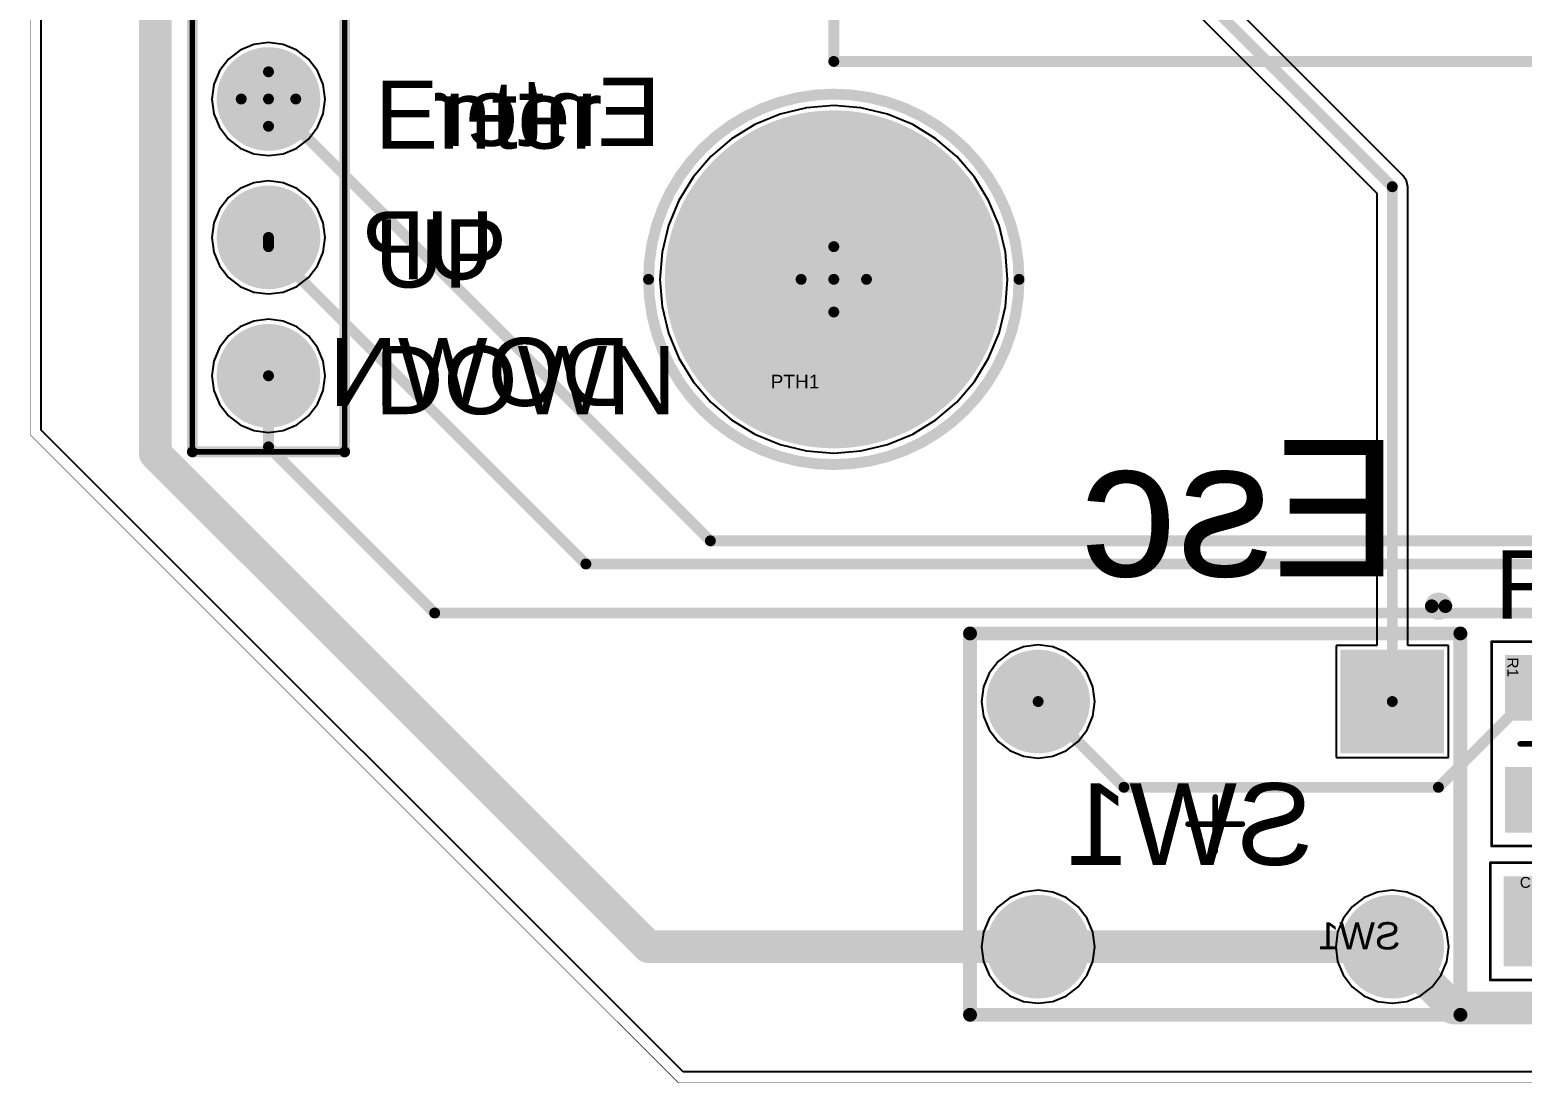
# Model space of a CAD drawing. Header units: inches. Extents: x 0 to 7.57, y 0 to 3.51.
# Drawn here: x 0.01 to 1.088, y 0.01 to 0.771 of the extents above; entities that cross this region are included whole.
import ezdxf

# ---------------------------------------------------------------- set-up
doc = ezdxf.new("R2010")
doc.units = ezdxf.units.IN
doc.header["$MEASUREMENT"] = 0
for name, color, linetype in [('Bottom Courtyard', 56, 'Continuous'), ('Bottom Overlay', 54, 'Continuous'), ('Bottom Solder', 6, 'Continuous'), ('Keep-Out Layer', 6, 'Continuous'), ('L1', 1, 'Continuous'), ('L2', 5, 'Continuous'), ('Multi-Layer', 9, 'Continuous'), ('Pad Holes', 156, 'Continuous'), ('Top Courtyard', 56, 'Continuous'), ('Top Overlay', 2, 'Continuous'), ('Top Paste', 8, 'Continuous'), ('Top Solder', 216, 'Continuous')]:
    doc.layers.add(name, color=color, linetype=linetype)
doc.styles.add('Arial', font='', dxfattribs={"height": 0.2})
doc.styles.get('Arial').set_extended_font_data('Arial')

# ---------------------------------------------------------------- blocks, each defined once
blk = doc.blocks.new('PTH_M3_M_16')
at = {"layer": 'Bottom Solder'}
h = blk.add_hatch(color=6, dxfattribs=at)
edge = h.paths.add_edge_path()
edge.add_arc((0, 0), 0.1221102, 0, 360)
at = {"layer": 'L1'}
h = blk.add_hatch(color=1, dxfattribs=at)
edge = h.paths.add_edge_path()
edge.add_arc((0, 0), 0.1181102, 0, 360)
at = {"layer": 'L2'}
h = blk.add_hatch(color=5, dxfattribs=at)
edge = h.paths.add_edge_path()
edge.add_arc((0, 0), 0.1181102, 0, 360)
at = {"layer": 'Multi-Layer'}
h = blk.add_hatch(color=9, dxfattribs=at)
edge = h.paths.add_edge_path()
edge.add_arc((0, 0), 0.1181102, 0, 360)
at = {"layer": 'Pad Holes'}
h = blk.add_hatch(color=7, dxfattribs=at)
edge = h.paths.add_edge_path()
edge.add_arc((0, 0), 0.0708661, 0, 360)
at = {"layer": 'Top Solder'}
h = blk.add_hatch(color=216, dxfattribs=at)
edge = h.paths.add_edge_path()
edge.add_arc((0, 0), 0.1221102, 0, 360)
at = {"layer": 'Bottom Overlay'}
for points in [[(0.1338583, 0, 0.007874, 0.007874, 1), (-0.1338583, 0, 0.007874, 0.007874, 1)], [(-0.1358268, 0, 0.003937, 0.003937, 1), (-0.1318898, 0, 0.003937, 0.003937, 1)], [(0.1318898, 0, 0.003937, 0.003937, 1), (0.1358268, 0, 0.003937, 0.003937, 1)]]:
    blk.add_lwpolyline(points, format="xyseb", close=True, dxfattribs=at)
at = {"layer": 'Top Courtyard'}
for points in [[(0.1338583, 0, 0.007874, 0.007874, 1), (-0.1338583, 0, 0.007874, 0.007874, 1)], [(-0.0019685, 0.023622, 0.003937, 0.003937, 1), (0.0019685, 0.023622, 0.003937, 0.003937, 1)], [(-0.1358268, 0, 0.003937, 0.003937, 1), (-0.1318898, 0, 0.003937, 0.003937, 1)], [(-0.0255905, 0, 0.003937, 0.003937, 1), (-0.0216535, 0, 0.003937, 0.003937, 1)], [(-0.0019685, 0, 0.003937, 0.003937, 1), (0.0019685, 0, 0.003937, 0.003937, 1)], [(-0.0019685, 0, 0.003937, 0.003937, 1), (0.0019685, 0, 0.003937, 0.003937, 1)], [(-0.0019685, 0, 0.003937, 0.003937, 1), (0.0019685, 0, 0.003937, 0.003937, 1)], [(-0.0019685, 0, 0.003937, 0.003937, 1), (0.0019685, 0, 0.003937, 0.003937, 1)], [(0.0216535, 0, 0.003937, 0.003937, 1), (0.0255905, 0, 0.003937, 0.003937, 1)], [(0.1318898, 0, 0.003937, 0.003937, 1), (0.1358268, 0, 0.003937, 0.003937, 1)], [(-0.0019685, -0.023622, 0.003937, 0.003937, 1), (0.0019685, -0.023622, 0.003937, 0.003937, 1)]]:
    blk.add_lwpolyline(points, format="xyseb", close=True, dxfattribs=at)
for points in [[(0, 0, 0.007874, 0.007874, 0), (0, 0.023622, 0.007874, 0.007874, 0)], [(-0.023622, 0, 0.007874, 0.007874, 0), (0, 0, 0.007874, 0.007874, 0)], [(0, 0, 0.007874, 0.007874, 0), (0.023622, 0, 0.007874, 0.007874, 0)], [(0, -0.023622, 0.007874, 0.007874, 0), (0, 0, 0.007874, 0.007874, 0)]]:
    blk.add_lwpolyline(points, format="xyseb", dxfattribs=at)
at = {"layer": 'Top Overlay'}
for points in [[(0.1338583, 0, 0.007874, 0.007874, 1), (-0.1338583, 0, 0.007874, 0.007874, 1)], [(-0.1358268, 0, 0.003937, 0.003937, 1), (-0.1318898, 0, 0.003937, 0.003937, 1)], [(0.1318898, 0, 0.003937, 0.003937, 1), (0.1358268, 0, 0.003937, 0.003937, 1)]]:
    blk.add_lwpolyline(points, format="xyseb", close=True, dxfattribs=at)
at = {"layer": 'Top Courtyard', "style": 'Arial'}
blk.add_text('PTH1', height=0.0098425, dxfattribs=at).set_placement((-0.0455867, -0.0788134))
blk = doc.blocks.new('TC_1102_B_A_B_B_20')
at = {"layer": 'Bottom Solder'}
h = blk.add_hatch(color=6, dxfattribs=at)
edge = h.paths.add_edge_path()
edge.add_arc((-0.1279528, 0.0885827), 0.0374645, 0, 360)
h = blk.add_hatch(color=6, dxfattribs=at)
edge = h.paths.add_edge_path()
edge.add_arc((0.1279528, 0.0885827), 0.0374645, 0, 360)
blk.add_hatch(color=6, dxfattribs=at).paths.add_polyline_path([(-0.16541735, -0.05111815), (-0.09048825, -0.05111815), (-0.09048825, -0.12604725), (-0.16541735, -0.12604725)])
h = blk.add_hatch(color=6, dxfattribs=at)
edge = h.paths.add_edge_path()
edge.add_arc((0.1279528, -0.0885827), 0.0374645, 0, 360)
at = {"layer": 'L1'}
h = blk.add_hatch(color=1, dxfattribs=at)
edge = h.paths.add_edge_path()
edge.add_arc((-0.1279528, 0.0885827), 0.0334645, 0, 360)
h = blk.add_hatch(color=1, dxfattribs=at)
edge = h.paths.add_edge_path()
edge.add_arc((0.1279528, 0.0885827), 0.0334645, 0, 360)
blk.add_hatch(color=1, dxfattribs=at).paths.add_polyline_path([(-0.16141735, -0.05511815), (-0.09448825, -0.05511815), (-0.09448825, -0.12204725), (-0.16141735, -0.12204725)])
h = blk.add_hatch(color=1, dxfattribs=at)
edge = h.paths.add_edge_path()
edge.add_arc((0.1279528, -0.0885827), 0.0334645, 0, 360)
at = {"layer": 'L2'}
h = blk.add_hatch(color=5, dxfattribs=at)
edge = h.paths.add_edge_path()
edge.add_arc((-0.1279528, 0.0885827), 0.0334645, 0, 360)
h = blk.add_hatch(color=5, dxfattribs=at)
edge = h.paths.add_edge_path()
edge.add_arc((0.1279528, 0.0885827), 0.0334645, 0, 360)
blk.add_hatch(color=5, dxfattribs=at).paths.add_polyline_path([(-0.16141735, -0.05511815), (-0.09448825, -0.05511815), (-0.09448825, -0.12204725), (-0.16141735, -0.12204725)])
h = blk.add_hatch(color=5, dxfattribs=at)
edge = h.paths.add_edge_path()
edge.add_arc((0.1279528, -0.0885827), 0.0334645, 0, 360)
at = {"layer": 'Multi-Layer'}
h = blk.add_hatch(color=9, dxfattribs=at)
edge = h.paths.add_edge_path()
edge.add_arc((-0.1279528, 0.0885827), 0.0334645, 0, 360)
h = blk.add_hatch(color=9, dxfattribs=at)
edge = h.paths.add_edge_path()
edge.add_arc((0.1279528, 0.0885827), 0.0334645, 0, 360)
blk.add_hatch(color=9, dxfattribs=at).paths.add_polyline_path([(-0.16141735, -0.05511815), (-0.09448825, -0.05511815), (-0.09448825, -0.12204725), (-0.16141735, -0.12204725)])
h = blk.add_hatch(color=9, dxfattribs=at)
edge = h.paths.add_edge_path()
edge.add_arc((0.1279528, -0.0885827), 0.0334645, 0, 360)
at = {"layer": 'Pad Holes'}
h = blk.add_hatch(color=7, dxfattribs=at)
edge = h.paths.add_edge_path()
edge.add_arc((-0.1279528, 0.0885827), 0.019685, 0, 360)
h = blk.add_hatch(color=7, dxfattribs=at)
edge = h.paths.add_edge_path()
edge.add_arc((0.1279528, 0.0885827), 0.019685, 0, 360)
h = blk.add_hatch(color=7, dxfattribs=at)
edge = h.paths.add_edge_path()
edge.add_arc((-0.1279528, -0.0885827), 0.019685, 0, 360)
h = blk.add_hatch(color=7, dxfattribs=at)
edge = h.paths.add_edge_path()
edge.add_arc((0.1279528, -0.0885827), 0.019685, 0, 360)
at = {"layer": 'Top Solder'}
h = blk.add_hatch(color=216, dxfattribs=at)
edge = h.paths.add_edge_path()
edge.add_arc((-0.1279528, 0.0885827), 0.0374645, 0, 360)
h = blk.add_hatch(color=216, dxfattribs=at)
edge = h.paths.add_edge_path()
edge.add_arc((0.1279528, 0.0885827), 0.0374645, 0, 360)
blk.add_hatch(color=216, dxfattribs=at).paths.add_polyline_path([(-0.16541735, -0.05111815), (-0.09048825, -0.05111815), (-0.09048825, -0.12604725), (-0.16541735, -0.12604725)])
h = blk.add_hatch(color=216, dxfattribs=at)
edge = h.paths.add_edge_path()
edge.add_arc((0.1279528, -0.0885827), 0.0374645, 0, 360)
at = {"layer": 'Bottom Courtyard'}
for points in [[(-0.1771654, 0.1377953, 0.01, 0.01, 0), (-0.1771654, -0.1377953, 0.01, 0.01, 0)], [(0.1771654, 0.1377953, 0.01, 0.01, 0), (-0.1771654, 0.1377953, 0.01, 0.01, 0)], [(0.1771654, 0.1377953, 0.01, 0.01, 0), (0.1771654, -0.1377953, 0.01, 0.01, 0)], [(0, 0.0196851, 0.003937, 0.003937, 0), (0, -0.019685, 0.003937, 0.003937, 0)], [(0.019685, 0, 0.003937, 0.003937, 0), (-0.0196851, 0, 0.003937, 0.003937, 0)], [(0.1771654, -0.1377953, 0.01, 0.01, 0), (-0.1771654, -0.1377953, 0.01, 0.01, 0)]]:
    blk.add_lwpolyline(points, format="xyseb", dxfattribs=at)
for points in [[(-0.1796654, 0.1377953, 0.005, 0.005, 1), (-0.1746654, 0.1377953, 0.005, 0.005, 1)], [(-0.1796654, 0.1377953, 0.005, 0.005, 1), (-0.1746654, 0.1377953, 0.005, 0.005, 1)], [(0.1746654, 0.1377953, 0.005, 0.005, 1), (0.1796654, 0.1377953, 0.005, 0.005, 1)], [(0.1746654, 0.1377953, 0.005, 0.005, 1), (0.1796654, 0.1377953, 0.005, 0.005, 1)], [(-0.0009842, 0.0196851, 0.0019685, 0.0019685, 1), (0.0009842, 0.0196851, 0.0019685, 0.0019685, 1)], [(-0.0206693, 0, 0.0019685, 0.0019685, 1), (-0.0187009, 0, 0.0019685, 0.0019685, 1)], [(0.0187008, 0, 0.0019685, 0.0019685, 1), (0.0206692, 0, 0.0019685, 0.0019685, 1)], [(-0.0009842, -0.019685, 0.0019685, 0.0019685, 1), (0.0009842, -0.019685, 0.0019685, 0.0019685, 1)], [(-0.1796654, -0.1377953, 0.005, 0.005, 1), (-0.1746654, -0.1377953, 0.005, 0.005, 1)], [(-0.1796654, -0.1377953, 0.005, 0.005, 1), (-0.1746654, -0.1377953, 0.005, 0.005, 1)], [(0.1746654, -0.1377953, 0.005, 0.005, 1), (0.1796654, -0.1377953, 0.005, 0.005, 1)], [(0.1746654, -0.1377953, 0.005, 0.005, 1), (0.1796654, -0.1377953, 0.005, 0.005, 1)]]:
    blk.add_lwpolyline(points, format="xyseb", close=True, dxfattribs=at)
at = {"layer": 'Bottom Overlay'}
for points in [[(0.1771654, 0.1377953, 0.01, 0.01, 0), (-0.1771654, 0.1377953, 0.01, 0.01, 0)], [(-0.1771654, 0.1377953, 0.01, 0.01, 0), (-0.1771654, -0.1377953, 0.01, 0.01, 0)], [(0.1771654, 0.1377953, 0.01, 0.01, 0), (0.1771654, -0.1377953, 0.01, 0.01, 0)], [(0.1771654, -0.1377953, 0.01, 0.01, 0), (-0.1771654, -0.1377953, 0.01, 0.01, 0)]]:
    blk.add_lwpolyline(points, format="xyseb", dxfattribs=at)
for points in [[(-0.1796654, 0.1377953, 0.005, 0.005, 1), (-0.1746654, 0.1377953, 0.005, 0.005, 1)], [(-0.1796654, 0.1377953, 0.005, 0.005, 1), (-0.1746654, 0.1377953, 0.005, 0.005, 1)], [(0.1746654, 0.1377953, 0.005, 0.005, 1), (0.1796654, 0.1377953, 0.005, 0.005, 1)], [(0.1746654, 0.1377953, 0.005, 0.005, 1), (0.1796654, 0.1377953, 0.005, 0.005, 1)], [(-0.1796654, -0.1377953, 0.005, 0.005, 1), (-0.1746654, -0.1377953, 0.005, 0.005, 1)], [(-0.1796654, -0.1377953, 0.005, 0.005, 1), (-0.1746654, -0.1377953, 0.005, 0.005, 1)], [(0.1746654, -0.1377953, 0.005, 0.005, 1), (0.1796654, -0.1377953, 0.005, 0.005, 1)], [(0.1746654, -0.1377953, 0.005, 0.005, 1), (0.1796654, -0.1377953, 0.005, 0.005, 1)], [(-0.156496, -0.1574803, 0.0098425, 0.0098425, 1), (-0.1663386, -0.1574803, 0.0098425, 0.0098425, 1)], [(-0.1687992, -0.1574803, 0.0049212, 0.0049212, 1), (-0.163878, -0.1574803, 0.0049212, 0.0049212, 1)], [(-0.1589566, -0.1574803, 0.0049212, 0.0049212, 1), (-0.1540354, -0.1574803, 0.0049212, 0.0049212, 1)]]:
    blk.add_lwpolyline(points, format="xyseb", close=True, dxfattribs=at)
at = {"layer": 'Bottom Courtyard', "style": 'Arial', "text_generation_flag": 2}
blk.add_text('SW1', height=0.019685, rotation=180, dxfattribs=at).set_placement((-0.1338583, 0.0905512))
blk = doc.blocks.new('RES_SM0805_YAGEORC_N_40')
at = {"layer": 'L1'}
for points in [[(-0.06011815, -0.02657480000000001), (-0.06011815, 0.0265748), (-0.02074805000000001, 0.02657480000000001), (-0.02074804999999999, -0.0265748)], [(0.02074795, -0.02657480000000001), (0.02074794999999999, 0.0265748), (0.06011805, 0.02657480000000001), (0.06011805, -0.0265748)]]:
    blk.add_hatch(color=1, dxfattribs=at).paths.add_polyline_path(points)
at = {"layer": 'Top Paste'}
for points in [[(-0.06011815, -0.02657480000000001), (-0.06011815, 0.0265748), (-0.02074805000000001, 0.02657480000000001), (-0.02074804999999999, -0.0265748)], [(0.02074795, -0.02657480000000001), (0.02074794999999999, 0.0265748), (0.06011805, 0.02657480000000001), (0.06011805, -0.0265748)]]:
    blk.add_hatch(color=8, dxfattribs=at).paths.add_polyline_path(points)
at = {"layer": 'Top Solder'}
for points in [[(-0.06411815, -0.03057480000000001), (-0.06411815, 0.0305748), (-0.01674805000000001, 0.03057480000000001), (-0.01674804999999999, -0.0305748)], [(0.01674795, -0.03057480000000001), (0.01674794999999999, 0.0305748), (0.06411805, 0.03057480000000001), (0.06411805, -0.0305748)]]:
    blk.add_hatch(color=216, dxfattribs=at).paths.add_polyline_path(points)
at = {"layer": 'Top Courtyard'}
for points in [[(-0.0738189, -0.0403543, 0.0019685, 0.0019685, 0), (-0.0738189, 0.0403543, 0.0019685, 0.0019685, 0)], [(0.0738189, 0.0403543, 0.0019685, 0.0019685, 0), (-0.0738189, 0.0403543, 0.0019685, 0.0019685, 0)], [(0.0738189, -0.0403543, 0.0019685, 0.0019685, 0), (0.0738189, 0.0403543, 0.0019685, 0.0019685, 0)], [(0, -0.019685, 0.003937, 0.003937, 0), (0, 0.019685, 0.003937, 0.003937, 0)], [(0.019685, 0, 0.003937, 0.003937, 0), (-0.0196851, 0, 0.003937, 0.003937, 0)], [(0.0738189, -0.0403543, 0.0019685, 0.0019685, 0), (-0.0738189, -0.0403543, 0.0019685, 0.0019685, 0)]]:
    blk.add_lwpolyline(points, format="xyseb", dxfattribs=at)
for points in [[(-0.074311, 0.0403543, 0.0009842, 0.0009842, 1), (-0.0733268, 0.0403543, 0.0009842, 0.0009842, 1)], [(-0.074311, 0.0403543, 0.0009842, 0.0009842, 1), (-0.0733268, 0.0403543, 0.0009842, 0.0009842, 1)], [(0.0733268, 0.0403543, 0.0009842, 0.0009842, 1), (0.074311, 0.0403543, 0.0009842, 0.0009842, 1)], [(0.0733268, 0.0403543, 0.0009842, 0.0009842, 1), (0.074311, 0.0403543, 0.0009842, 0.0009842, 1)], [(-0.0009842, 0.019685, 0.0019685, 0.0019685, 1), (0.0009842, 0.019685, 0.0019685, 0.0019685, 1)], [(-0.0206693, 0, 0.0019685, 0.0019685, 1), (-0.0187009, 0, 0.0019685, 0.0019685, 1)], [(0.0187008, 0, 0.0019685, 0.0019685, 1), (0.0206692, 0, 0.0019685, 0.0019685, 1)], [(-0.0009842, -0.019685, 0.0019685, 0.0019685, 1), (0.0009842, -0.019685, 0.0019685, 0.0019685, 1)], [(-0.074311, -0.0403543, 0.0009842, 0.0009842, 1), (-0.0733268, -0.0403543, 0.0009842, 0.0009842, 1)], [(-0.074311, -0.0403543, 0.0009842, 0.0009842, 1), (-0.0733268, -0.0403543, 0.0009842, 0.0009842, 1)], [(0.0733268, -0.0403543, 0.0009842, 0.0009842, 1), (0.074311, -0.0403543, 0.0009842, 0.0009842, 1)], [(0.0733268, -0.0403543, 0.0009842, 0.0009842, 1), (0.074311, -0.0403543, 0.0009842, 0.0009842, 1)]]:
    blk.add_lwpolyline(points, format="xyseb", close=True, dxfattribs=at)
at = {"layer": 'Top Overlay'}
for points in [[(-0.0738189, -0.0403543, 0.0019685, 0.0019685, 0), (-0.0738189, 0.0403543, 0.0019685, 0.0019685, 0)], [(0.0738189, 0.0403543, 0.0019685, 0.0019685, 0), (-0.0738189, 0.0403543, 0.0019685, 0.0019685, 0)], [(0.0738189, -0.0403543, 0.0019685, 0.0019685, 0), (0.0738189, 0.0403543, 0.0019685, 0.0019685, 0)], [(0.0738189, -0.0403543, 0.0019685, 0.0019685, 0), (-0.0738189, -0.0403543, 0.0019685, 0.0019685, 0)]]:
    blk.add_lwpolyline(points, format="xyseb", dxfattribs=at)
for points in [[(-0.074311, 0.0403543, 0.0009842, 0.0009842, 1), (-0.0733268, 0.0403543, 0.0009842, 0.0009842, 1)], [(-0.074311, 0.0403543, 0.0009842, 0.0009842, 1), (-0.0733268, 0.0403543, 0.0009842, 0.0009842, 1)], [(0.0733268, 0.0403543, 0.0009842, 0.0009842, 1), (0.074311, 0.0403543, 0.0009842, 0.0009842, 1)], [(0.0733268, 0.0403543, 0.0009842, 0.0009842, 1), (0.074311, 0.0403543, 0.0009842, 0.0009842, 1)], [(-0.074311, -0.0403543, 0.0009842, 0.0009842, 1), (-0.0733268, -0.0403543, 0.0009842, 0.0009842, 1)], [(-0.074311, -0.0403543, 0.0009842, 0.0009842, 1), (-0.0733268, -0.0403543, 0.0009842, 0.0009842, 1)], [(0.0733268, -0.0403543, 0.0009842, 0.0009842, 1), (0.074311, -0.0403543, 0.0009842, 0.0009842, 1)], [(0.0733268, -0.0403543, 0.0009842, 0.0009842, 1), (0.074311, -0.0403543, 0.0009842, 0.0009842, 1)]]:
    blk.add_lwpolyline(points, format="xyseb", close=True, dxfattribs=at)
at = {"layer": 'Top Courtyard', "style": 'Arial'}
blk.add_text('R1', height=0.007874, dxfattribs=at).set_placement((-0.0624012, -0.0289366))
blk = doc.blocks.new('FMC_160LCD_V2_B_46')
at = {"layer": 'Bottom Courtyard'}
for points in [[(1.2992126, 0.9055118, 0.007874, 0.007874, 0), (-1.2992126, 0.9055118, 0.007874, 0.007874, 0)], [(1.2992126, 0.9055118, 0.007874, 0.007874, 0), (1.2992126, -0.8267717, 0.007874, 0.007874, 0)]]:
    blk.add_lwpolyline(points, format="xyseb", dxfattribs=at)
blk.add_lwpolyline([(1.2972441, 0.9055118, 0.003937, 0.003937, 1), (1.3011811, 0.9055118, 0.003937, 0.003937, 1)], format="xyseb", close=True, dxfattribs=at)
blk.add_lwpolyline([(1.2972441, 0.9055118, 0.003937, 0.003937, 1), (1.3011811, 0.9055118, 0.003937, 0.003937, 1)], format="xyseb", close=True, dxfattribs=at)
blk = doc.blocks.new('HEADER_PIN_1X5_53')
at = {"layer": 'Bottom Solder'}
blk.add_hatch(color=6, dxfattribs=at).paths.add_polyline_path([(-0.23746455, 0.03746455), (-0.16253545, 0.03746455), (-0.16253545, -0.03746455), (-0.23746455, -0.03746455)])
h = blk.add_hatch(color=6, dxfattribs=at)
edge = h.paths.add_edge_path()
edge.add_arc((-0.1, 0), 0.0374645, 0, 360)
h = blk.add_hatch(color=6, dxfattribs=at)
edge = h.paths.add_edge_path()
edge.add_arc((0, 0), 0.0374645, 0, 360)
h = blk.add_hatch(color=6, dxfattribs=at)
edge = h.paths.add_edge_path()
edge.add_arc((0.1, 0), 0.0374645, 0, 360)
h = blk.add_hatch(color=6, dxfattribs=at)
edge = h.paths.add_edge_path()
edge.add_arc((0.2, 0), 0.0374645, 0, 360)
at = {"layer": 'L1'}
blk.add_hatch(color=1, dxfattribs=at).paths.add_polyline_path([(-0.23346455, 0.03346455), (-0.16653545, 0.03346455), (-0.16653545, -0.03346455), (-0.23346455, -0.03346455)])
h = blk.add_hatch(color=1, dxfattribs=at)
edge = h.paths.add_edge_path()
edge.add_arc((-0.1, 0), 0.0334645, 0, 360)
h = blk.add_hatch(color=1, dxfattribs=at)
edge = h.paths.add_edge_path()
edge.add_arc((0, 0), 0.0334645, 0, 360)
h = blk.add_hatch(color=1, dxfattribs=at)
edge = h.paths.add_edge_path()
edge.add_arc((0.1, 0), 0.0334645, 0, 360)
h = blk.add_hatch(color=1, dxfattribs=at)
edge = h.paths.add_edge_path()
edge.add_arc((0.2, 0), 0.0334645, 0, 360)
at = {"layer": 'L2'}
blk.add_hatch(color=5, dxfattribs=at).paths.add_polyline_path([(-0.23346455, 0.03346455), (-0.16653545, 0.03346455), (-0.16653545, -0.03346455), (-0.23346455, -0.03346455)])
h = blk.add_hatch(color=5, dxfattribs=at)
edge = h.paths.add_edge_path()
edge.add_arc((-0.1, 0), 0.0334645, 0, 360)
h = blk.add_hatch(color=5, dxfattribs=at)
edge = h.paths.add_edge_path()
edge.add_arc((0, 0), 0.0334645, 0, 360)
h = blk.add_hatch(color=5, dxfattribs=at)
edge = h.paths.add_edge_path()
edge.add_arc((0.1, 0), 0.0334645, 0, 360)
h = blk.add_hatch(color=5, dxfattribs=at)
edge = h.paths.add_edge_path()
edge.add_arc((0.2, 0), 0.0334645, 0, 360)
at = {"layer": 'Multi-Layer'}
blk.add_hatch(color=9, dxfattribs=at).paths.add_polyline_path([(-0.23346455, 0.03346455), (-0.16653545, 0.03346455), (-0.16653545, -0.03346455), (-0.23346455, -0.03346455)])
h = blk.add_hatch(color=9, dxfattribs=at)
edge = h.paths.add_edge_path()
edge.add_arc((-0.1, 0), 0.0334645, 0, 360)
h = blk.add_hatch(color=9, dxfattribs=at)
edge = h.paths.add_edge_path()
edge.add_arc((0, 0), 0.0334645, 0, 360)
h = blk.add_hatch(color=9, dxfattribs=at)
edge = h.paths.add_edge_path()
edge.add_arc((0.1, 0), 0.0334645, 0, 360)
h = blk.add_hatch(color=9, dxfattribs=at)
edge = h.paths.add_edge_path()
edge.add_arc((0.2, 0), 0.0334645, 0, 360)
at = {"layer": 'Pad Holes'}
h = blk.add_hatch(color=7, dxfattribs=at)
edge = h.paths.add_edge_path()
edge.add_arc((-0.2, 0), 0.0200787, 0, 360)
h = blk.add_hatch(color=7, dxfattribs=at)
edge = h.paths.add_edge_path()
edge.add_arc((-0.1, 0), 0.0200787, 0, 360)
h = blk.add_hatch(color=7, dxfattribs=at)
edge = h.paths.add_edge_path()
edge.add_arc((0, 0), 0.0200787, 0, 360)
h = blk.add_hatch(color=7, dxfattribs=at)
edge = h.paths.add_edge_path()
edge.add_arc((0.1, 0), 0.0200787, 0, 360)
h = blk.add_hatch(color=7, dxfattribs=at)
edge = h.paths.add_edge_path()
edge.add_arc((0.2, 0), 0.0200787, 0, 360)
at = {"layer": 'Top Solder'}
blk.add_hatch(color=216, dxfattribs=at).paths.add_polyline_path([(-0.23746455, 0.03746455), (-0.16253545, 0.03746455), (-0.16253545, -0.03746455), (-0.23746455, -0.03746455)])
h = blk.add_hatch(color=216, dxfattribs=at)
edge = h.paths.add_edge_path()
edge.add_arc((-0.1, 0), 0.0374645, 0, 360)
h = blk.add_hatch(color=216, dxfattribs=at)
edge = h.paths.add_edge_path()
edge.add_arc((0, 0), 0.0374645, 0, 360)
h = blk.add_hatch(color=216, dxfattribs=at)
edge = h.paths.add_edge_path()
edge.add_arc((0.1, 0), 0.0374645, 0, 360)
h = blk.add_hatch(color=216, dxfattribs=at)
edge = h.paths.add_edge_path()
edge.add_arc((0.2, 0), 0.0374645, 0, 360)
at = {"layer": 'Top Courtyard'}
for points in [[(0.255, 0.055, 0.003937, 0.003937, 0), (-0.255, 0.055, 0.003937, 0.003937, 0)], [(-0.255, -0.055, 0.003937, 0.003937, 0), (-0.255, 0.055, 0.003937, 0.003937, 0)], [(0.255, -0.055, 0.003937, 0.003937, 0), (0.255, 0.055, 0.003937, 0.003937, 0)], [(0, -0.019685, 0.007874, 0.007874, 0), (0, 0.019685, 0.007874, 0.007874, 0)], [(0.019685, 0, 0.007874, 0.007874, 0), (-0.019685, 0, 0.007874, 0.007874, 0)], [(0.255, -0.055, 0.003937, 0.003937, 0), (-0.255, -0.055, 0.003937, 0.003937, 0)]]:
    blk.add_lwpolyline(points, format="xyseb", dxfattribs=at)
for points in [[(-0.2559842, 0.055, 0.0019685, 0.0019685, 1), (-0.2540158, 0.055, 0.0019685, 0.0019685, 1)], [(-0.2559842, 0.055, 0.0019685, 0.0019685, 1), (-0.2540158, 0.055, 0.0019685, 0.0019685, 1)], [(0.2540158, 0.055, 0.0019685, 0.0019685, 1), (0.2559842, 0.055, 0.0019685, 0.0019685, 1)], [(0.2540158, 0.055, 0.0019685, 0.0019685, 1), (0.2559842, 0.055, 0.0019685, 0.0019685, 1)], [(-0.0019685, 0.019685, 0.003937, 0.003937, 1), (0.0019685, 0.019685, 0.003937, 0.003937, 1)], [(-0.0216535, 0, 0.003937, 0.003937, 1), (-0.0177165, 0, 0.003937, 0.003937, 1)], [(0.0177165, 0, 0.003937, 0.003937, 1), (0.0216535, 0, 0.003937, 0.003937, 1)], [(-0.0019685, -0.019685, 0.003937, 0.003937, 1), (0.0019685, -0.019685, 0.003937, 0.003937, 1)], [(-0.2559842, -0.055, 0.0019685, 0.0019685, 1), (-0.2540158, -0.055, 0.0019685, 0.0019685, 1)], [(-0.2559842, -0.055, 0.0019685, 0.0019685, 1), (-0.2540158, -0.055, 0.0019685, 0.0019685, 1)], [(0.2540158, -0.055, 0.0019685, 0.0019685, 1), (0.2559842, -0.055, 0.0019685, 0.0019685, 1)], [(0.2540158, -0.055, 0.0019685, 0.0019685, 1), (0.2559842, -0.055, 0.0019685, 0.0019685, 1)]]:
    blk.add_lwpolyline(points, format="xyseb", close=True, dxfattribs=at)
at = {"layer": 'Top Overlay'}
for points in [[(0.255, 0.055, 0.007874, 0.007874, 0), (-0.255, 0.055, 0.007874, 0.007874, 0)], [(-0.255, -0.055, 0.007874, 0.007874, 0), (-0.255, 0.055, 0.007874, 0.007874, 0)], [(0.255, -0.055, 0.007874, 0.007874, 0), (0.255, 0.055, 0.007874, 0.007874, 0)], [(0.255, -0.055, 0.007874, 0.007874, 0), (-0.255, -0.055, 0.007874, 0.007874, 0)]]:
    blk.add_lwpolyline(points, format="xyseb", dxfattribs=at)
for points in [[(-0.2569685, 0.055, 0.003937, 0.003937, 1), (-0.2530315, 0.055, 0.003937, 0.003937, 1)], [(-0.2569685, 0.055, 0.003937, 0.003937, 1), (-0.2530315, 0.055, 0.003937, 0.003937, 1)], [(0.2530315, 0.055, 0.003937, 0.003937, 1), (0.2569685, 0.055, 0.003937, 0.003937, 1)], [(0.2530315, 0.055, 0.003937, 0.003937, 1), (0.2569685, 0.055, 0.003937, 0.003937, 1)], [(-0.2569685, -0.055, 0.003937, 0.003937, 1), (-0.2530315, -0.055, 0.003937, 0.003937, 1)], [(-0.2569685, -0.055, 0.003937, 0.003937, 1), (-0.2530315, -0.055, 0.003937, 0.003937, 1)], [(0.2530315, -0.055, 0.003937, 0.003937, 1), (0.2569685, -0.055, 0.003937, 0.003937, 1)], [(0.2530315, -0.055, 0.003937, 0.003937, 1), (0.2569685, -0.055, 0.003937, 0.003937, 1)]]:
    blk.add_lwpolyline(points, format="xyseb", close=True, dxfattribs=at)
at = {"layer": 'Top Courtyard', "style": 'Arial'}
blk.add_text('CN1', height=0.0393701, dxfattribs=at).set_placement((-0.2185039, -0.0374016))
blk = doc.blocks.new('CAP_SM0805_YAGEOCC2_N_72')
at = {"layer": 'L1'}
for points in [[(-0.06208665, -0.02854330000000001), (-0.06208665, 0.02854329999999999), (-0.01090555000000001, 0.02854330000000001), (-0.01090554999999999, -0.02854329999999999)], [(0.01090545000000001, -0.02854330000000001), (0.01090544999999999, 0.02854329999999999), (0.06208655, 0.02854330000000001), (0.06208655, -0.02854329999999999)]]:
    blk.add_hatch(color=1, dxfattribs=at).paths.add_polyline_path(points)
at = {"layer": 'Top Paste'}
for points in [[(-0.06208665, -0.02854330000000001), (-0.06208665, 0.02854329999999999), (-0.01090555000000001, 0.02854330000000001), (-0.01090554999999999, -0.02854329999999999)], [(0.01090545000000001, -0.02854330000000001), (0.01090544999999999, 0.02854329999999999), (0.06208655, 0.02854330000000001), (0.06208655, -0.02854329999999999)]]:
    blk.add_hatch(color=8, dxfattribs=at).paths.add_polyline_path(points)
at = {"layer": 'Top Solder'}
for points in [[(-0.06608665, -0.0325433), (-0.06608665, 0.0325433), (-0.006905550000000006, 0.0325433), (-0.006905549999999994, -0.0325433)], [(0.006905450000000006, -0.0325433), (0.006905449999999994, 0.0325433), (0.06608655, 0.0325433), (0.06608655, -0.0325433)]]:
    blk.add_hatch(color=216, dxfattribs=at).paths.add_polyline_path(points)
at = {"layer": 'Top Courtyard'}
for points in [[(-0.0757874, 0.0423228, 0.0019685, 0.0019685, 0), (0.0757874, 0.0423228, 0.0019685, 0.0019685, 0)], [(-0.0757874, -0.0423228, 0.0019685, 0.0019685, 0), (-0.0757874, 0.0423228, 0.0019685, 0.0019685, 0)], [(0.0757874, -0.0423228, 0.0019685, 0.0019685, 0), (0.0757874, 0.0423228, 0.0019685, 0.0019685, 0)], [(0, -0.019685, 0.003937, 0.003937, 0), (0, 0.019685, 0.003937, 0.003937, 0)], [(-0.0196851, 0, 0.003937, 0.003937, 0), (0.019685, 0, 0.003937, 0.003937, 0)], [(-0.0757874, -0.0423228, 0.0019685, 0.0019685, 0), (0.0757874, -0.0423228, 0.0019685, 0.0019685, 0)]]:
    blk.add_lwpolyline(points, format="xyseb", dxfattribs=at)
for points in [[(-0.0762795, 0.0423228, 0.0009842, 0.0009842, 1), (-0.0752953, 0.0423228, 0.0009842, 0.0009842, 1)], [(-0.0762795, 0.0423228, 0.0009842, 0.0009842, 1), (-0.0752953, 0.0423228, 0.0009842, 0.0009842, 1)], [(0.0752953, 0.0423228, 0.0009842, 0.0009842, 1), (0.0762795, 0.0423228, 0.0009842, 0.0009842, 1)], [(0.0752953, 0.0423228, 0.0009842, 0.0009842, 1), (0.0762795, 0.0423228, 0.0009842, 0.0009842, 1)], [(-0.0009842, 0.019685, 0.0019685, 0.0019685, 1), (0.0009842, 0.019685, 0.0019685, 0.0019685, 1)], [(-0.0206693, 0, 0.0019685, 0.0019685, 1), (-0.0187009, 0, 0.0019685, 0.0019685, 1)], [(0.0187008, 0, 0.0019685, 0.0019685, 1), (0.0206692, 0, 0.0019685, 0.0019685, 1)], [(-0.0009842, -0.019685, 0.0019685, 0.0019685, 1), (0.0009842, -0.019685, 0.0019685, 0.0019685, 1)], [(-0.0762795, -0.0423228, 0.0009842, 0.0009842, 1), (-0.0752953, -0.0423228, 0.0009842, 0.0009842, 1)], [(-0.0762795, -0.0423228, 0.0009842, 0.0009842, 1), (-0.0752953, -0.0423228, 0.0009842, 0.0009842, 1)], [(0.0752953, -0.0423228, 0.0009842, 0.0009842, 1), (0.0762795, -0.0423228, 0.0009842, 0.0009842, 1)], [(0.0752953, -0.0423228, 0.0009842, 0.0009842, 1), (0.0762795, -0.0423228, 0.0009842, 0.0009842, 1)]]:
    blk.add_lwpolyline(points, format="xyseb", close=True, dxfattribs=at)
at = {"layer": 'Top Overlay'}
for points in [[(-0.0757874, -0.0423228, 0.0019685, 0.0019685, 0), (-0.0757874, 0.0423228, 0.0019685, 0.0019685, 0)], [(-0.0757874, 0.0423228, 0.0019685, 0.0019685, 0), (0.0757874, 0.0423228, 0.0019685, 0.0019685, 0)], [(0.0757874, -0.0423228, 0.0019685, 0.0019685, 0), (0.0757874, 0.0423228, 0.0019685, 0.0019685, 0)], [(-0.0757874, -0.0423228, 0.0019685, 0.0019685, 0), (0.0757874, -0.0423228, 0.0019685, 0.0019685, 0)]]:
    blk.add_lwpolyline(points, format="xyseb", dxfattribs=at)
for points in [[(-0.0762795, 0.0423228, 0.0009842, 0.0009842, 1), (-0.0752953, 0.0423228, 0.0009842, 0.0009842, 1)], [(-0.0762795, 0.0423228, 0.0009842, 0.0009842, 1), (-0.0752953, 0.0423228, 0.0009842, 0.0009842, 1)], [(0.0752953, 0.0423228, 0.0009842, 0.0009842, 1), (0.0762795, 0.0423228, 0.0009842, 0.0009842, 1)], [(0.0752953, 0.0423228, 0.0009842, 0.0009842, 1), (0.0762795, 0.0423228, 0.0009842, 0.0009842, 1)], [(-0.0762795, -0.0423228, 0.0009842, 0.0009842, 1), (-0.0752953, -0.0423228, 0.0009842, 0.0009842, 1)], [(-0.0762795, -0.0423228, 0.0009842, 0.0009842, 1), (-0.0752953, -0.0423228, 0.0009842, 0.0009842, 1)], [(0.0752953, -0.0423228, 0.0009842, 0.0009842, 1), (0.0762795, -0.0423228, 0.0009842, 0.0009842, 1)], [(0.0752953, -0.0423228, 0.0009842, 0.0009842, 1), (0.0762795, -0.0423228, 0.0009842, 0.0009842, 1)]]:
    blk.add_lwpolyline(points, format="xyseb", close=True, dxfattribs=at)
at = {"layer": 'Top Courtyard', "style": 'Arial'}
blk.add_text('C1', height=0.007874, dxfattribs=at).set_placement((-0.0545276, 0.0242126))

msp = doc.modelspace()

# ---------------------------------------------------------------- linework, layer by layer
at = {"layer": 'Keep-Out Layer'}
for points in [[(0.0098425, 0.4783465, 0.0003937, 0.0003937, 0), (0.0098425, 2.8444881, 0.0003937, 0.0003937, 0)], [(0.0098425, 0.4783465, 0.0003937, 0.0003937, 0), (0.4783465, 0.0098425, 0.0003937, 0.0003937, 0)], [(0.4783465, 0.0098425, 0.0003937, 0.0003937, 0), (3.3169291, 0.0098425, 0.0003937, 0.0003937, 0)]]:
    msp.add_lwpolyline(points, format="xyseb", dxfattribs=at)
for points in [[(0.0097441, 0.4783465, 0.0001968, 0.0001968, 1), (0.0099409, 0.4783465, 0.0001968, 0.0001968, 1)], [(0.0097441, 0.4783465, 0.0001968, 0.0001968, 1), (0.0099409, 0.4783465, 0.0001968, 0.0001968, 1)], [(0.4782481, 0.0098425, 0.0001968, 0.0001968, 1), (0.4784449, 0.0098425, 0.0001968, 0.0001968, 1)], [(0.4782481, 0.0098425, 0.0001968, 0.0001968, 1), (0.4784449, 0.0098425, 0.0001968, 0.0001968, 1)]]:
    msp.add_lwpolyline(points, format="xyseb", close=True, dxfattribs=at)
at = {"layer": 'L1'}
for points in [[(0.1003937, 0.4645669, 0.023622, 0.023622, 0), (0.1003937, 0.8927165, 0.023622, 0.023622, 0)], [(0.1820866, 0.7208661, 0.007874, 0.007874, 0), (0.1820867, 0.7208661, 0.007874, 0.007874, 0)], [(0.1820867, 0.7208661, 0.007874, 0.007874, 0), (0.5013777, 0.4015751, 0.007874, 0.007874, 0)], [(0.1820866, 0.6141732, 0.007874, 0.007874, 0), (0.1820866, 0.6208661, 0.007874, 0.007874, 0)], [(0.1820866, 0.6141732, 0.007874, 0.007874, 0), (0.4114173, 0.3848425, 0.007874, 0.007874, 0)], [(0.5895668, 0.5915356, 0.0393701, 0.0393701, 0), (0.5895669, 0.5915355, 0.0393701, 0.0393701, 0)], [(0.1820866, 0.4694883, 0.007874, 0.007874, 0), (0.1820866, 0.5208661, 0.007874, 0.007874, 0)], [(0.1003937, 0.4645669, 0.023622, 0.023622, 0), (0.4566929, 0.1082677, 0.023622, 0.023622, 0)], [(0.1820866, 0.4694883, 0.007874, 0.007874, 0), (0.3021655, 0.3494094, 0.007874, 0.007874, 0)], [(0.5013777, 0.4015751, 0.007874, 0.007874, 0), (1.6072838, 0.4015751, 0.007874, 0.007874, 0)], [(0.4114173, 0.3848425, 0.007874, 0.007874, 0), (2.25, 0.3848425, 0.007874, 0.007874, 0)], [(0.3021655, 0.3494094, 0.007874, 0.007874, 0), (2.8198818, 0.3494094, 0.007874, 0.007874, 0)], [(1.0274151, 0.2234252, 0.007874, 0.007874, 0), (1.0992967, 0.2953068, 0.007874, 0.007874, 0)], [(0.7381887, 0.2854331, 0.007874, 0.007874, 0), (0.7381888, 0.2854331, 0.007874, 0.007874, 0)], [(0.7381888, 0.2854331, 0.007874, 0.007874, 0), (0.8001967, 0.2234252, 0.007874, 0.007874, 0)], [(0.8001967, 0.2234252, 0.007874, 0.007874, 0), (1.0274151, 0.2234252, 0.007874, 0.007874, 0)], [(0.4566929, 0.1082677, 0.023622, 0.023622, 0), (0.7381887, 0.1082677, 0.023622, 0.023622, 0)], [(0.7381887, 0.1082677, 0.023622, 0.023622, 0), (0.9940943, 0.1082677, 0.023622, 0.023622, 0)], [(0.9940943, 0.1082677, 0.023622, 0.023622, 0), (1.0383856, 0.0639764, 0.023622, 0.023622, 0)], [(1.0383856, 0.0639764, 0.023622, 0.023622, 0), (1.3238189, 0.0639764, 0.023622, 0.023622, 0)]]:
    msp.add_lwpolyline(points, format="xyseb", dxfattribs=at)
for points in [[(0.1801181, 0.7208661, 0.003937, 0.003937, 1), (0.1840551, 0.7208661, 0.003937, 0.003937, 1)], [(0.1801182, 0.7208661, 0.003937, 0.003937, 1), (0.1840552, 0.7208661, 0.003937, 0.003937, 1)], [(0.1801182, 0.7208661, 0.003937, 0.003937, 1), (0.1840552, 0.7208661, 0.003937, 0.003937, 1)], [(0.1801181, 0.6208661, 0.003937, 0.003937, 1), (0.1840551, 0.6208661, 0.003937, 0.003937, 1)], [(0.1801181, 0.6141732, 0.003937, 0.003937, 1), (0.1840551, 0.6141732, 0.003937, 0.003937, 1)], [(0.1801181, 0.6141732, 0.003937, 0.003937, 1), (0.1840551, 0.6141732, 0.003937, 0.003937, 1)], [(0.5797243, 0.5915356, 0.019685, 0.019685, 1), (0.5994093, 0.5915356, 0.019685, 0.019685, 1)], [(0.5797244, 0.5915355, 0.019685, 0.019685, 1), (0.5994094, 0.5915355, 0.019685, 0.019685, 1)], [(0.1801181, 0.5208661, 0.003937, 0.003937, 1), (0.1840551, 0.5208661, 0.003937, 0.003937, 1)], [(0.0944882, 0.4645669, 0.011811, 0.011811, 1), (0.1062992, 0.4645669, 0.011811, 0.011811, 1)], [(0.0944882, 0.4645669, 0.011811, 0.011811, 1), (0.1062992, 0.4645669, 0.011811, 0.011811, 1)], [(0.1801181, 0.4694883, 0.003937, 0.003937, 1), (0.1840551, 0.4694883, 0.003937, 0.003937, 1)], [(0.1801181, 0.4694883, 0.003937, 0.003937, 1), (0.1840551, 0.4694883, 0.003937, 0.003937, 1)], [(0.4994092, 0.4015751, 0.003937, 0.003937, 1), (0.5033462, 0.4015751, 0.003937, 0.003937, 1)], [(0.4994092, 0.4015751, 0.003937, 0.003937, 1), (0.5033462, 0.4015751, 0.003937, 0.003937, 1)], [(0.4094488, 0.3848425, 0.003937, 0.003937, 1), (0.4133858, 0.3848425, 0.003937, 0.003937, 1)], [(0.4094488, 0.3848425, 0.003937, 0.003937, 1), (0.4133858, 0.3848425, 0.003937, 0.003937, 1)], [(0.300197, 0.3494094, 0.003937, 0.003937, 1), (0.304134, 0.3494094, 0.003937, 0.003937, 1)], [(0.300197, 0.3494094, 0.003937, 0.003937, 1), (0.304134, 0.3494094, 0.003937, 0.003937, 1)], [(0.7362202, 0.2854331, 0.003937, 0.003937, 1), (0.7401572, 0.2854331, 0.003937, 0.003937, 1)], [(0.7362203, 0.2854331, 0.003937, 0.003937, 1), (0.7401573, 0.2854331, 0.003937, 0.003937, 1)], [(0.7362203, 0.2854331, 0.003937, 0.003937, 1), (0.7401573, 0.2854331, 0.003937, 0.003937, 1)], [(0.7982282, 0.2234252, 0.003937, 0.003937, 1), (0.8021652, 0.2234252, 0.003937, 0.003937, 1)], [(0.7982282, 0.2234252, 0.003937, 0.003937, 1), (0.8021652, 0.2234252, 0.003937, 0.003937, 1)], [(1.0254466, 0.2234252, 0.003937, 0.003937, 1), (1.0293836, 0.2234252, 0.003937, 0.003937, 1)], [(1.0254466, 0.2234252, 0.003937, 0.003937, 1), (1.0293836, 0.2234252, 0.003937, 0.003937, 1)], [(0.4507874, 0.1082677, 0.011811, 0.011811, 1), (0.4625984, 0.1082677, 0.011811, 0.011811, 1)], [(0.4507874, 0.1082677, 0.011811, 0.011811, 1), (0.4625984, 0.1082677, 0.011811, 0.011811, 1)], [(0.7322832, 0.1082677, 0.011811, 0.011811, 1), (0.7440942, 0.1082677, 0.011811, 0.011811, 1)], [(0.7322832, 0.1082677, 0.011811, 0.011811, 1), (0.7440942, 0.1082677, 0.011811, 0.011811, 1)], [(0.9881888, 0.1082677, 0.011811, 0.011811, 1), (0.9999998, 0.1082677, 0.011811, 0.011811, 1)], [(0.9881888, 0.1082677, 0.011811, 0.011811, 1), (0.9999998, 0.1082677, 0.011811, 0.011811, 1)], [(1.0324801, 0.0639764, 0.011811, 0.011811, 1), (1.0442911, 0.0639764, 0.011811, 0.011811, 1)], [(1.0324801, 0.0639764, 0.011811, 0.011811, 1), (1.0442911, 0.0639764, 0.011811, 0.011811, 1)]]:
    msp.add_lwpolyline(points, format="xyseb", close=True, dxfattribs=at)
at = {"layer": 'L2'}
for p, q in [((0.0178703, 0.4816717), (0.0178703, 2.8411629)), ((1.0020419, 0.6654282), (0.8386564, 0.8288137)), ((0.8260532, 0.8096265), (0.9828547, 0.652825)), ((0.1616361, 0.7562874), (0.1531652, 0.7497875)), ((0.1715006, 0.7603734), (0.1616361, 0.7562874)), ((0.1820866, 0.7617671), (0.1715006, 0.7603734)), ((0.1926726, 0.7603734), (0.1820866, 0.7617671)), ((0.2025371, 0.7562874), (0.1926726, 0.7603734)), ((0.211008, 0.7497875), (0.2025371, 0.7562874)), ((0.1531652, 0.7497875), (0.1466653, 0.7413166)), ((0.2175079, 0.7413166), (0.211008, 0.7497875)), ((0.1466653, 0.7413166), (0.1425793, 0.7314521)), ((0.2215939, 0.7314521), (0.2175079, 0.7413166)), ((0.1425793, 0.7314521), (0.1411856, 0.7208661)), ((0.2229876, 0.7208661), (0.2215939, 0.7314521)), ((0.1411856, 0.7208661), (0.1425793, 0.7102801)), ((0.2215939, 0.7102801), (0.2229876, 0.7208661)), ((0.5709055, 0.714589), (0.5517436, 0.7099886)), ((0.5905512, 0.7161351), (0.5709055, 0.714589)), ((0.6101969, 0.714589), (0.5905512, 0.7161351)), ((0.6293588, 0.7099886), (0.6101969, 0.714589)), ((0.1425793, 0.7102801), (0.1466653, 0.7004156)), ((0.2175079, 0.7004156), (0.2215939, 0.7102801)), ((0.5335373, 0.7024473), (0.5167348, 0.6921507)), ((0.5517436, 0.7099886), (0.5335373, 0.7024473)), ((0.6475651, 0.7024473), (0.6293588, 0.7099886)), ((0.6643676, 0.6921507), (0.6475651, 0.7024473)), ((0.1466653, 0.7004156), (0.1531652, 0.6919447)), ((0.1531652, 0.6919447), (0.1616361, 0.6854448)), ((0.2025371, 0.6854448), (0.211008, 0.6919447)), ((0.211008, 0.6919447), (0.2175079, 0.7004156)), ((0.5167348, 0.6921507), (0.50175, 0.6793524)), ((0.6793524, 0.6793524), (0.6643676, 0.6921507)), ((0.1616361, 0.6854448), (0.1715006, 0.6813588)), ((0.1715006, 0.6813588), (0.1820866, 0.6799651)), ((0.1820866, 0.6799651), (0.1926726, 0.6813588)), ((0.1926726, 0.6813588), (0.2025371, 0.6854448)), ((0.50175, 0.6793524), (0.4889517, 0.6643676)), ((0.6921507, 0.6643676), (0.6793524, 0.6793524)), ((0.1715006, 0.6603734), (0.1616361, 0.6562874)), ((0.1820866, 0.6617671), (0.1715006, 0.6603734)), ((0.1926726, 0.6603734), (0.1820866, 0.6617671)), ((0.2025371, 0.6562874), (0.1926726, 0.6603734)), ((0.4889517, 0.6643676), (0.4786551, 0.6475651)), ((0.7024473, 0.6475651), (0.6921507, 0.6643676)), ((1.0044783, 0.6617818), (1.0020419, 0.6654282)), ((1.0053339, 0.6574806), (1.0044783, 0.6617818)), ((0.1531652, 0.6497875), (0.1466653, 0.6413166)), ((0.1616361, 0.6562874), (0.1531652, 0.6497875)), ((0.211008, 0.6497875), (0.2025371, 0.6562874)), ((0.2175079, 0.6413166), (0.211008, 0.6497875)), ((0.4786551, 0.6475651), (0.4711138, 0.6293588)), ((0.7099886, 0.6293588), (0.7024473, 0.6475651)), ((0.9828547, 0.652825), (0.9828547, 0.3259842)), ((1.0053339, 0.3259842), (1.0053339, 0.6574806)), ((0.1466653, 0.6413166), (0.1425793, 0.6314521)), ((0.2215939, 0.6314521), (0.2175079, 0.6413166)), ((0.1425793, 0.6314521), (0.1411856, 0.6208661)), ((0.2229876, 0.6208661), (0.2215939, 0.6314521)), ((0.4711138, 0.6293588), (0.4665134, 0.6101969)), ((0.714589, 0.6101969), (0.7099886, 0.6293588)), ((0.1411856, 0.6208661), (0.1425793, 0.6102801)), ((0.2215939, 0.6102801), (0.2229876, 0.6208661)), ((0.1425793, 0.6102801), (0.1466653, 0.6004156)), ((0.2175079, 0.6004156), (0.2215939, 0.6102801)), ((0.4665134, 0.6101969), (0.4649673, 0.5905512)), ((0.7161351, 0.5905512), (0.714589, 0.6101969)), ((0.1466653, 0.6004156), (0.1531652, 0.5919447)), ((0.211008, 0.5919447), (0.2175079, 0.6004156)), ((0.1531652, 0.5919447), (0.1616361, 0.5854448)), ((0.1616361, 0.5854448), (0.1715006, 0.5813588)), ((0.1926726, 0.5813588), (0.2025371, 0.5854448)), ((0.2025371, 0.5854448), (0.211008, 0.5919447)), ((0.4649673, 0.5905512), (0.4665134, 0.5709055)), ((0.714589, 0.5709055), (0.7161351, 0.5905512)), ((0.1715006, 0.5813588), (0.1820866, 0.5799651)), ((0.1820866, 0.5799651), (0.1926726, 0.5813588)), ((0.1820866, 0.5617671), (0.1715006, 0.5603734)), ((0.1926726, 0.5603734), (0.1820866, 0.5617671)), ((0.4665134, 0.5709055), (0.4711138, 0.5517436)), ((0.7099886, 0.5517436), (0.714589, 0.5709055)), ((0.1616361, 0.5562874), (0.1531652, 0.5497875)), ((0.1715006, 0.5603734), (0.1616361, 0.5562874)), ((0.2025371, 0.5562874), (0.1926726, 0.5603734)), ((0.211008, 0.5497875), (0.2025371, 0.5562874)), ((0.4711138, 0.5517436), (0.4786551, 0.5335373)), ((0.7024473, 0.5335373), (0.7099886, 0.5517436)), ((0.1466653, 0.5413166), (0.1425793, 0.5314521)), ((0.1531652, 0.5497875), (0.1466653, 0.5413166)), ((0.2175079, 0.5413166), (0.211008, 0.5497875)), ((0.2215939, 0.5314521), (0.2175079, 0.5413166)), ((0.1425793, 0.5314521), (0.1411856, 0.5208661)), ((0.2229876, 0.5208661), (0.2215939, 0.5314521)), ((0.4786551, 0.5335373), (0.4889517, 0.5167348)), ((0.6921507, 0.5167348), (0.7024473, 0.5335373)), ((0.1411856, 0.5208661), (0.1425793, 0.5102801)), ((0.2215939, 0.5102801), (0.2229876, 0.5208661)), ((0.1425793, 0.5102801), (0.1466653, 0.5004156)), ((0.2175079, 0.5004156), (0.2215939, 0.5102801)), ((0.4889517, 0.5167348), (0.50175, 0.50175)), ((0.6793524, 0.50175), (0.6921507, 0.5167348)), ((0.1466653, 0.5004156), (0.1531652, 0.4919447)), ((0.211008, 0.4919447), (0.2175079, 0.5004156)), ((0.50175, 0.50175), (0.5167348, 0.4889517)), ((0.6643676, 0.4889517), (0.6793524, 0.50175)), ((0.1531652, 0.4919447), (0.1616361, 0.4854448)), ((0.1616361, 0.4854448), (0.1715006, 0.4813588)), ((0.1926726, 0.4813588), (0.2025371, 0.4854448)), ((0.2025371, 0.4854448), (0.211008, 0.4919447)), ((0.5167348, 0.4889517), (0.5335373, 0.4786551)), ((0.6475651, 0.4786551), (0.6643676, 0.4889517)), ((0.4816717, 0.0178703), (0.0178703, 0.4816717)), ((0.1715006, 0.4813588), (0.1820866, 0.4799651)), ((0.1820866, 0.4799651), (0.1926726, 0.4813588)), ((0.5335373, 0.4786551), (0.5517436, 0.4711138)), ((0.6293588, 0.4711138), (0.6475651, 0.4786551)), ((0.5517436, 0.4711138), (0.5709055, 0.4665134)), ((0.5709055, 0.4665134), (0.5905512, 0.4649673)), ((0.5905512, 0.4649673), (0.6101969, 0.4665134)), ((0.6101969, 0.4665134), (0.6293588, 0.4711138)), ((0.7276027, 0.3249404), (0.7177382, 0.3208544)), ((0.7381887, 0.3263341), (0.7276027, 0.3249404)), ((0.7487747, 0.3249404), (0.7381887, 0.3263341)), ((0.7586392, 0.3208544), (0.7487747, 0.3249404)), ((0.9828547, 0.3259842), (0.9535432, 0.3259842)), ((0.9535432, 0.3259842), (0.9535432, 0.244882)), ((1.0346454, 0.3259842), (1.0053339, 0.3259842)), ((1.0346454, 0.244882), (1.0346454, 0.3259842)), ((0.7092673, 0.3143545), (0.7027674, 0.3058836)), ((0.7177382, 0.3208544), (0.7092673, 0.3143545)), ((0.7671101, 0.3143545), (0.7586392, 0.3208544)), ((0.77361, 0.3058836), (0.7671101, 0.3143545)), ((0.7027674, 0.3058836), (0.6986814, 0.2960191)), ((0.777696, 0.2960191), (0.77361, 0.3058836)), ((0.6986814, 0.2960191), (0.6972877, 0.2854331)), ((0.7790897, 0.2854331), (0.777696, 0.2960191)), ((0.6972877, 0.2854331), (0.6986814, 0.2748471)), ((0.777696, 0.2748471), (0.7790897, 0.2854331)), ((0.6986814, 0.2748471), (0.7027674, 0.2649826)), ((0.77361, 0.2649826), (0.777696, 0.2748471)), ((0.7027674, 0.2649826), (0.7092673, 0.2565117)), ((0.7671101, 0.2565117), (0.77361, 0.2649826)), ((0.7092673, 0.2565117), (0.7177382, 0.2500118)), ((0.7177382, 0.2500118), (0.7276027, 0.2459258)), ((0.7487747, 0.2459258), (0.7586392, 0.2500118)), ((0.7586392, 0.2500118), (0.7671101, 0.2565117)), ((0.7276027, 0.2459258), (0.7381887, 0.2445321)), ((0.7381887, 0.2445321), (0.7487747, 0.2459258)), ((0.9535432, 0.244882), (1.0346454, 0.244882)), ((0.7177382, 0.143689), (0.7092673, 0.1371891)), ((0.7276027, 0.147775), (0.7177382, 0.143689)), ((0.7381887, 0.1491687), (0.7276027, 0.147775)), ((0.7487747, 0.147775), (0.7381887, 0.1491687)), ((0.7586392, 0.143689), (0.7487747, 0.147775)), ((0.7671101, 0.1371891), (0.7586392, 0.143689)), ((0.9736438, 0.143689), (0.9651729, 0.1371891)), ((0.9835083, 0.147775), (0.9736438, 0.143689)), ((0.9940943, 0.1491687), (0.9835083, 0.147775)), ((1.0046803, 0.147775), (0.9940943, 0.1491687)), ((1.0145448, 0.143689), (1.0046803, 0.147775)), ((1.0230157, 0.1371891), (1.0145448, 0.143689)), ((0.7092673, 0.1371891), (0.7027674, 0.1287182)), ((0.77361, 0.1287182), (0.7671101, 0.1371891)), ((0.9651729, 0.1371891), (0.958673, 0.1287182)), ((1.0295156, 0.1287182), (1.0230157, 0.1371891)), ((0.6986814, 0.1188537), (0.6972877, 0.1082677)), ((0.7027674, 0.1287182), (0.6986814, 0.1188537)), ((0.777696, 0.1188537), (0.77361, 0.1287182)), ((0.7790897, 0.1082677), (0.777696, 0.1188537)), ((0.954587, 0.1188537), (0.9531933, 0.1082677)), ((0.958673, 0.1287182), (0.954587, 0.1188537)), ((1.0336016, 0.1188537), (1.0295156, 0.1287182)), ((1.0349953, 0.1082677), (1.0336016, 0.1188537)), ((0.6972877, 0.1082677), (0.6986814, 0.0976817)), ((0.777696, 0.0976817), (0.7790897, 0.1082677)), ((0.9531933, 0.1082677), (0.954587, 0.0976817)), ((1.0336016, 0.0976817), (1.0349953, 0.1082677)), ((0.6986814, 0.0976817), (0.7027674, 0.0878172)), ((0.77361, 0.0878172), (0.777696, 0.0976817)), ((0.954587, 0.0976817), (0.958673, 0.0878172)), ((1.0295156, 0.0878172), (1.0336016, 0.0976817)), ((0.7027674, 0.0878172), (0.7092673, 0.0793463)), ((0.7671101, 0.0793463), (0.77361, 0.0878172)), ((0.958673, 0.0878172), (0.9651729, 0.0793463)), ((1.0230157, 0.0793463), (1.0295156, 0.0878172)), ((0.7092673, 0.0793463), (0.7177382, 0.0728464)), ((0.7586392, 0.0728464), (0.7671101, 0.0793463)), ((0.9651729, 0.0793463), (0.9736438, 0.0728464)), ((1.0145448, 0.0728464), (1.0230157, 0.0793463)), ((0.7177382, 0.0728464), (0.7276027, 0.0687604)), ((0.7276027, 0.0687604), (0.7381887, 0.0673667)), ((0.7381887, 0.0673667), (0.7487747, 0.0687604)), ((0.7487747, 0.0687604), (0.7586392, 0.0728464)), ((0.9736438, 0.0728464), (0.9835083, 0.0687604)), ((0.9835083, 0.0687604), (0.9940943, 0.0673667)), ((0.9940943, 0.0673667), (1.0046803, 0.0687604)), ((1.0046803, 0.0687604), (1.0145448, 0.0728464)), ((3.3136038, 0.0178703), (0.4816717, 0.0178703))]:
    msp.add_line(p, q, dxfattribs=at)
for points in [[(0.8307088, 0.8208661, 0.007874, 0.007874, 0), (0.9940943, 0.6574806, 0.007874, 0.007874, 0)], [(0.9940943, 0.2854331, 0.007874, 0.007874, 0), (0.9940943, 0.6574806, 0.007874, 0.007874, 0)]]:
    msp.add_lwpolyline(points, format="xyseb", dxfattribs=at)
for points in [[(0.9921258, 0.6574806, 0.003937, 0.003937, 1), (0.9960628, 0.6574806, 0.003937, 0.003937, 1)], [(0.9921258, 0.6574806, 0.003937, 0.003937, 1), (0.9960628, 0.6574806, 0.003937, 0.003937, 1)], [(0.9921258, 0.2854331, 0.003937, 0.003937, 1), (0.9960628, 0.2854331, 0.003937, 0.003937, 1)]]:
    msp.add_lwpolyline(points, format="xyseb", close=True, dxfattribs=at)

# ---------------------------------------------------------------- block references
for name, p, rotation in [('FMC_160LCD_V2_B_46', (1.8897638, 1.6535433), 180), ('HEADER_PIN_1X5_53', (0.1820866, 0.7208661), 270), ('TC_1102_B_A_B_B_20', (0.8661415, 0.1968504), 180), ('RES_SM0805_YAGEORC_N_40', (1.1061864, 0.2548737), 270), ('CAP_SM0805_YAGEOCC2_N_72', (1.1407544, 0.1265731), 360)]:
    msp.add_blockref(name, p, dxfattribs=dict(rotation=rotation))
msp.add_blockref('PTH_M3_M_16', (0.5905512, 0.5905512))

# ---------------------------------------------------------------- texts
at = {"layer": 'Bottom Overlay', "style": 'Arial', "text_generation_flag": 2}
for s, height, p in [('Enter', 0.0492126, (0.4655513, 0.6870078)), ('UP', 0.0492126, (0.345187, 0.5905511)), ('DOWN', 0.0492126, (0.4435804, 0.4990156)), ('Esc', 0.0984252, (0.9990158, 0.3759842))]:
    msp.add_text(s, height=height, rotation=360, dxfattribs=at).set_placement(p)
msp.add_text('SW1', height=0.0590551, dxfattribs=at).set_placement((0.9369853, 0.1673324))
at = {"layer": 'Top Overlay', "style": 'Arial'}
for s, p in [('Enter', (0.2588581, 0.6850392)), ('UP', (0.2588581, 0.5846455)), ('DOWN', (0.2588581, 0.49311))]:
    msp.add_text(s, height=0.0492126, rotation=360, dxfattribs=at).set_placement(p)
msp.add_text('R1', height=0.0492126, dxfattribs=at).set_placement((1.0682022, 0.3454017))

doc.saveas('drawing.dxf')
